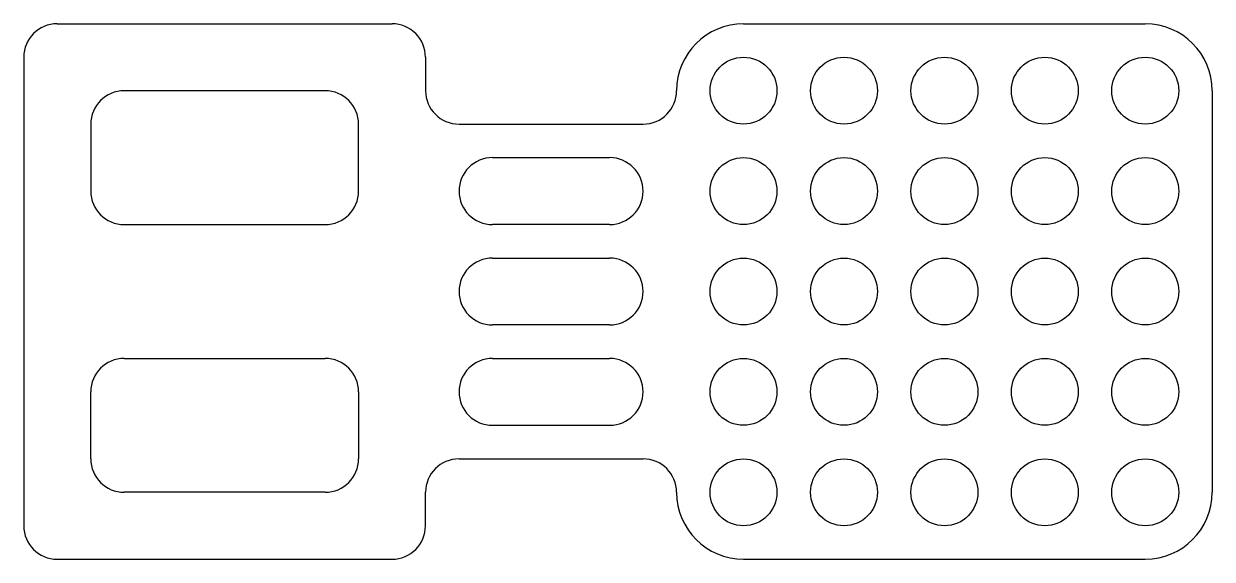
# Model space of a CAD drawing. Header units: inches. Extents: x 858 to 2630, y 442 to 1241.
import ezdxf

# ---------------------------------------------------------------- set-up
doc = ezdxf.new("R2010")
doc.units = ezdxf.units.IN
doc.header["$MEASUREMENT"] = 0
for name, color, linetype in [('Cercuri', 4, 'Continuous'), ('Forme dreapta', 30, 'Continuous'), ('Forme mijloc', 50, 'Continuous'), ('Periemtru', 6, 'Continuous')]:
    doc.layers.add(name, color=color, linetype=linetype)

msp = doc.modelspace()

# ---------------------------------------------------------------- linework, layer by layer
at = {"layer": 'Cercuri'}
for centre in [(1931.4, 1141.1), (2081.2, 1141.1), (2231, 1141.1), (2380.7, 1141.1), (2530.5, 1141.1), (1931.4, 991.3), (2081.2, 991.3), (2231, 991.3), (2380.7, 991.3), (2530.5, 991.3), (1931.4, 841.5), (2081.2, 841.5), (2231, 841.5), (2380.7, 841.5), (2530.5, 841.5), (1931.4, 691.8), (2081.2, 691.8), (2231, 691.8), (2380.7, 691.8), (2530.5, 691.8), (1931.4, 542), (2081.2, 542), (2231, 542), (2380.7, 542), (2530.5, 542)]:
    msp.add_circle(centre, 49.9, dxfattribs=at)
at = {"layer": 'Forme dreapta'}
for p, q in [((1307.4, 1141.1), (1007.8, 1141.1)), ((957.9, 1091.1), (957.9, 991.3)), ((1357.3, 991.3), (1357.3, 1091.1)), ((1007.8, 941.4), (1307.4, 941.4)), ((1007.8, 741.7), (1307.4, 741.7)), ((957.9, 591.9), (957.9, 691.8)), ((1357.3, 691.8), (1357.3, 591.9)), ((1307.4, 542), (1007.8, 542))]:
    msp.add_line(p, q, dxfattribs=at)
for centre, start, end in [((1007.8, 1091.1), 90, 180), ((1307.4, 1091.1), 0, 90), ((1007.8, 991.3), 180, 270), ((1307.4, 991.3), 270, 0), ((1007.8, 691.8), 90, 180), ((1307.4, 691.8), 0, 90), ((1007.8, 591.9), 180, 270), ((1307.4, 591.9), 270, 0)]:
    msp.add_arc(centre, 49.9, start, end, dxfattribs=at)
at = {"layer": 'Forme mijloc'}
for p, q in [((1557, 1041.2), (1731.7, 1041.2)), ((1507.1, 991.3), (1507.1, 991.3)), ((1781.6, 991.3), (1781.6, 991.3)), ((1731.7, 941.4), (1557, 941.4)), ((1557, 891.5), (1731.7, 891.5)), ((1507.1, 841.5), (1507.1, 841.5)), ((1781.6, 841.5), (1781.6, 841.5)), ((1731.7, 791.6), (1557, 791.6)), ((1557, 741.7), (1731.7, 741.7)), ((1507.1, 691.8), (1507.1, 691.8)), ((1781.6, 691.8), (1781.6, 691.8)), ((1731.7, 641.8), (1557, 641.8))]:
    msp.add_line(p, q, dxfattribs=at)
for centre, start, end in [((1557, 991.3), 90, 180), ((1731.7, 991.3), 0, 90), ((1557, 991.3), 180, 270), ((1731.7, 991.3), 270, 0), ((1557, 841.5), 90, 180), ((1731.7, 841.5), 0, 90), ((1557, 841.5), 180, 270), ((1731.7, 841.5), 270, 0), ((1557, 691.8), 90, 180), ((1731.7, 691.8), 0, 90), ((1557, 691.8), 180, 270), ((1731.7, 691.8), 270, 0)]:
    msp.add_arc(centre, 49.9, start, end, dxfattribs=at)
at = {"layer": 'Periemtru'}
for p, q in [((908, 1240.9), (1407.2, 1240.9)), ((1931.4, 1240.9), (1931.4, 1240.9)), ((1931.4, 1240.9), (2530.5, 1240.9)), ((858.1, 1191), (858.1, 492.1)), ((1457.1, 1191), (1457.1, 1141.1)), ((1831.6, 1141.1), (1831.6, 1141.1)), ((2630.3, 1141.1), (2630.3, 542)), ((1507.1, 1091.1), (1781.6, 1091.1)), ((1507.1, 591.9), (1781.6, 591.9)), ((1457.1, 492.1), (1457.1, 542)), ((1831.6, 542), (1831.6, 542)), ((908, 442.1), (1407.2, 442.1)), ((1931.4, 442.1), (1931.4, 442.1)), ((1931.4, 442.1), (2530.5, 442.1))]:
    msp.add_line(p, q, dxfattribs=at)
for centre, radius, start, end in [((908, 1191), 49.9, 90, 180), ((1407.2, 1191), 49.9, 0, 90), ((1931.4, 1141.1), 99.8, 90, 180), ((2530.5, 1141.1), 99.8, 0, 90), ((1507.1, 1141.1), 49.9, 180, 270), ((1781.6, 1141.1), 49.9, 270, 0), ((1507.1, 542), 49.9, 90, 180), ((1781.6, 542), 49.9, 0, 90), ((1931.4, 542), 99.8, 180, 270), ((2530.5, 542), 99.8, 270, 0), ((908, 492.1), 49.9, 180, 270), ((1407.2, 492.1), 49.9, 270, 0)]:
    msp.add_arc(centre, radius, start, end, dxfattribs=at)

doc.saveas('drawing.dxf')
